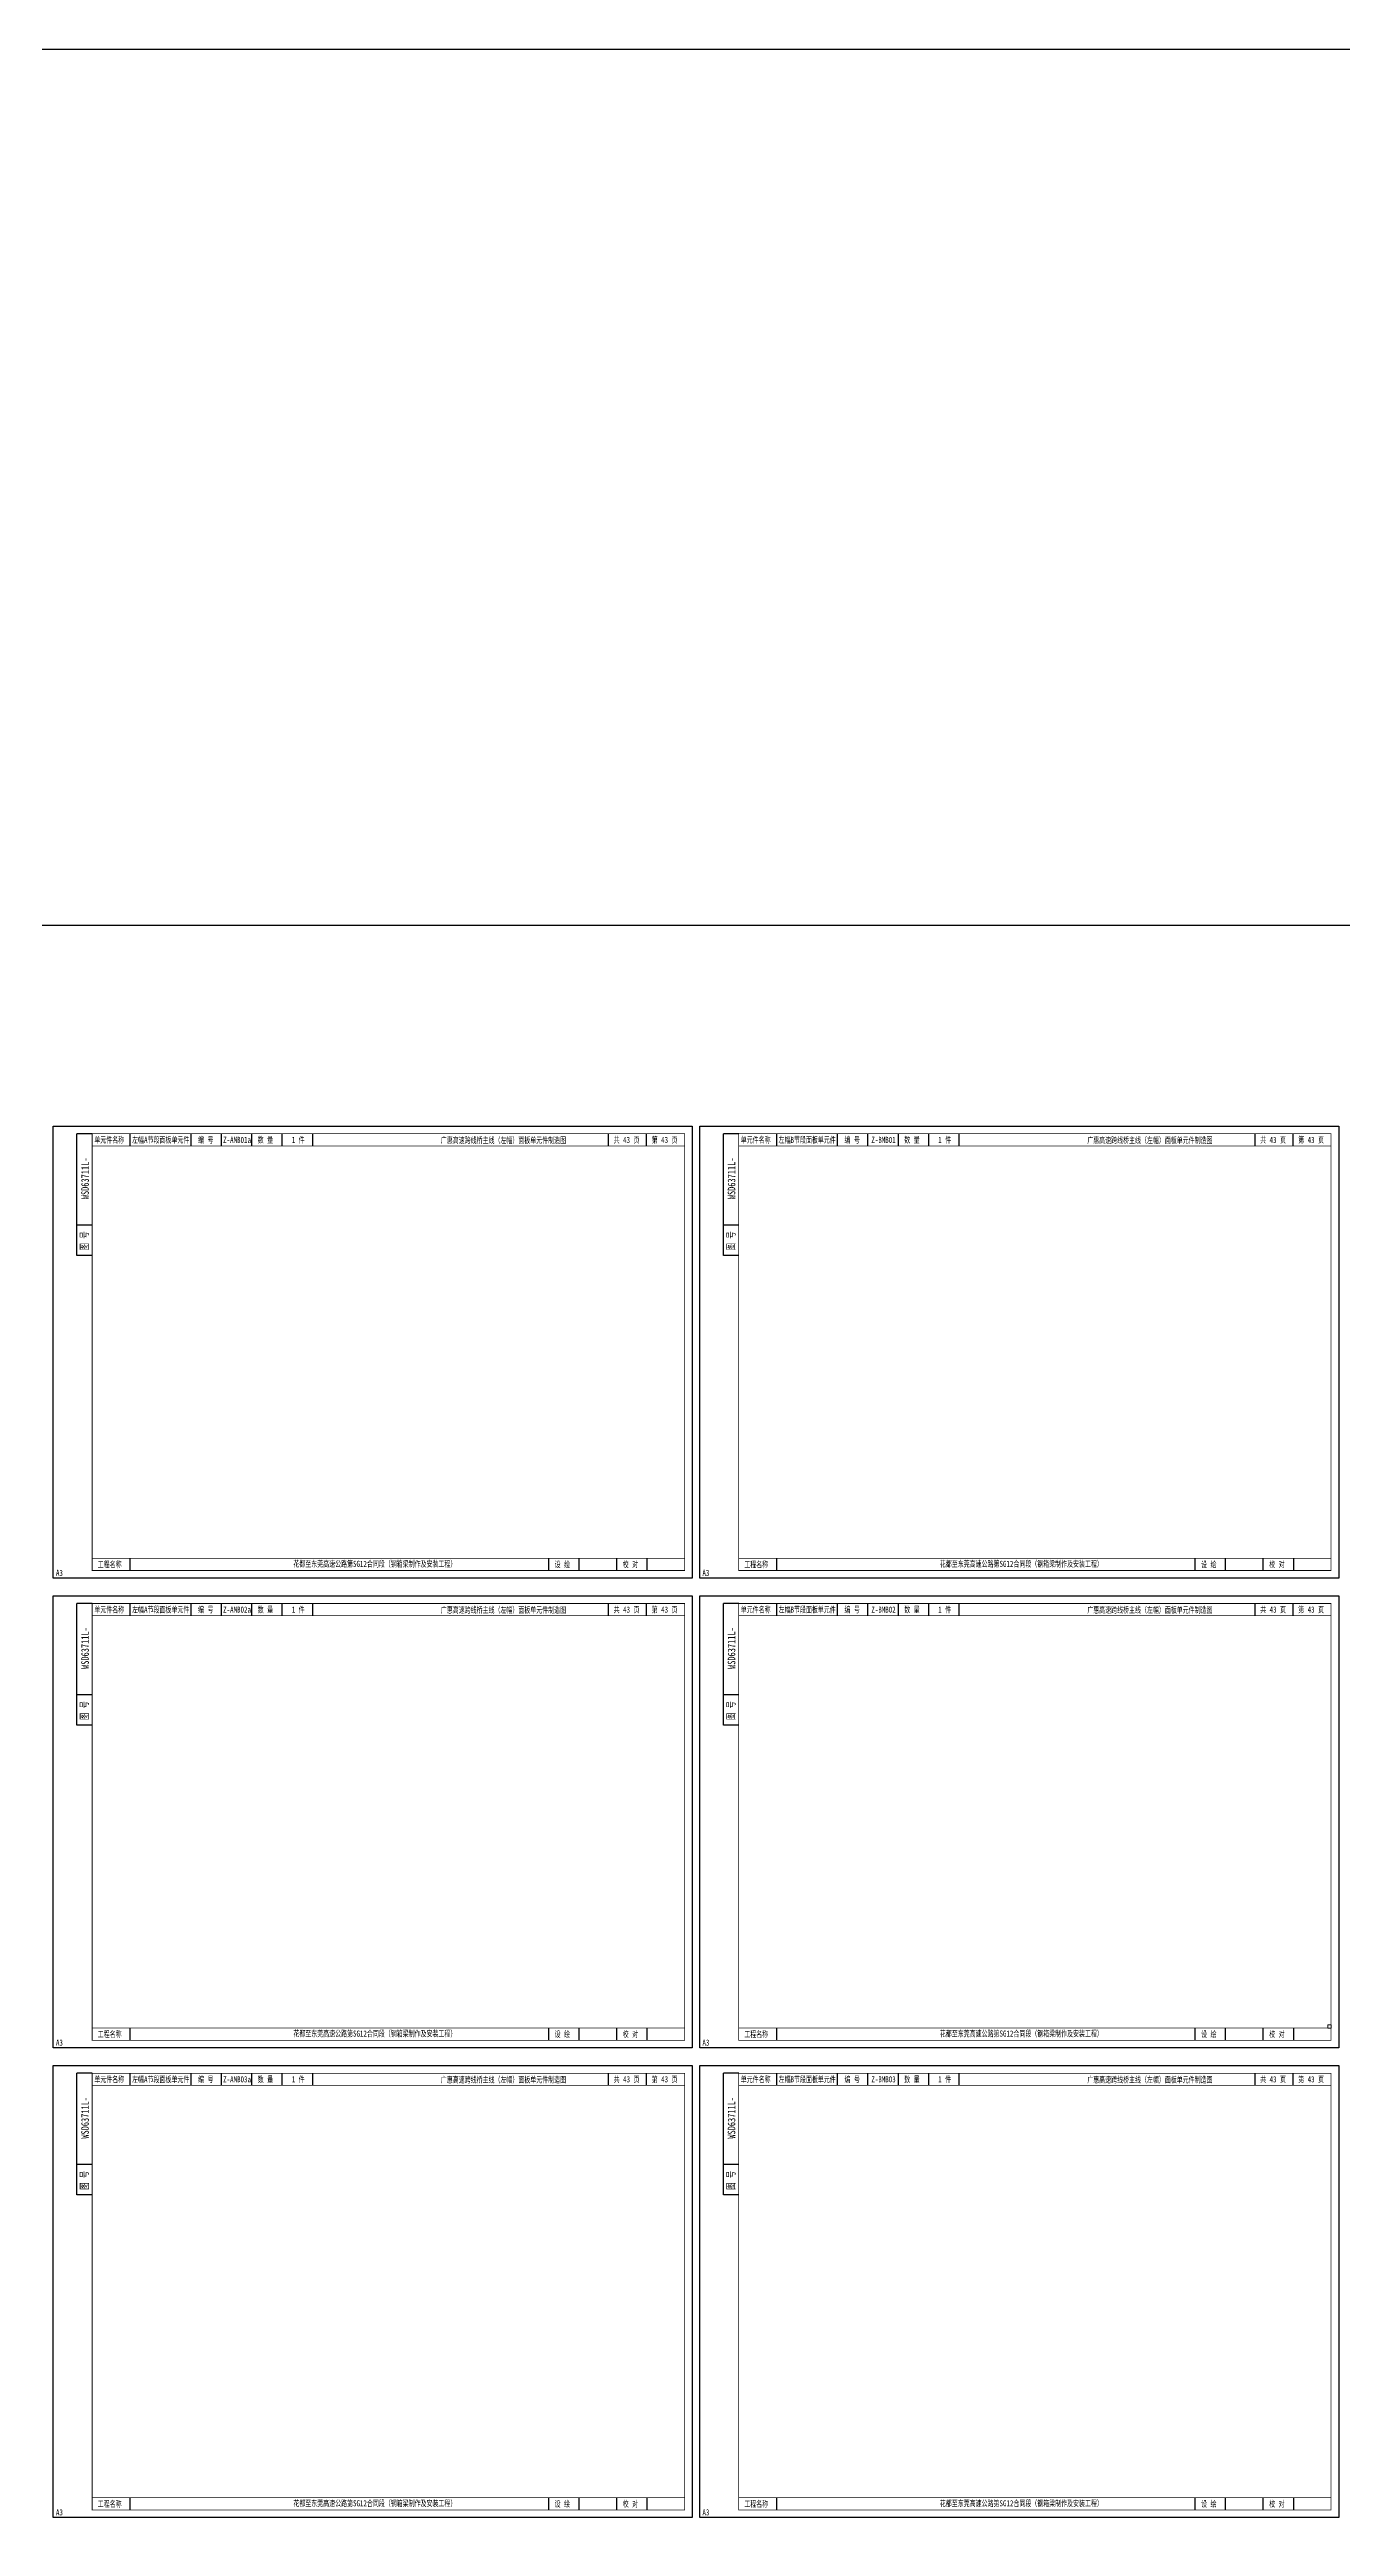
# Model space of a CAD drawing. Extents: x 1629247 to 2251351, y -601856 to -65897.
# Drawn here: x 1692801 to 1731051, y -172934 to -99691 of the extents above; entities that cross this region are included whole.
import ezdxf
from ezdxf.enums import TextEntityAlignment as Align

# ---------------------------------------------------------------- set-up
doc = ezdxf.new("R2010")
doc.units = 0
doc.header["$LTSCALE"] = 2
doc.header["$MEASUREMENT"] = 0
doc.layers.get('0').update_dxf_attribs({"linetype": 'CONTINUOUS'})
doc.layers.add('A3', color=7, linetype='CONTINUOUS')
doc.layers.add('标注层', color=3, linetype='CONTINUOUS', lineweight=13)
doc.styles.add('仿宋', font='仿宋_GB2312_1.ttf', dxfattribs={"width": 0.7})

msp = doc.modelspace()

# ---------------------------------------------------------------- linework, layer by layer
at = {"color": 7, "ltscale": 3}
for points in [[(2057050.8, -99691.1), (1629247.3, -99691.1), (1629247.3, -601856.5), (2057050.8, -601856.5)], [(1834047.6, -285588.8), (1629247.3, -285588.8), (1629247.3, -125579), (1834047.6, -125579)]]:
    msp.add_lwpolyline(points, close=True, dxfattribs=at)
at = {"layer": 'A3'}
for p, q in [((1693613.5, -135351.9), (1693613.5, -131751.9)), ((1694063.5, -131751.9), (1693613.5, -131751.9)), ((1695188.5, -132111.9), (1695188.5, -131751.9)), ((1696988.5, -132111.9), (1696988.5, -131751.9)), ((1697888.5, -132111.9), (1697888.5, -131751.9)), ((1698788.5, -132111.9), (1698788.5, -131751.9)), ((1699688.5, -132111.9), (1699688.5, -131751.9)), ((1700588.5, -132111.9), (1700588.5, -131751.9)), ((1709338.8, -132111.9), (1709338.8, -131751.9)), ((1710463.8, -132111.9), (1710463.8, -131751.9)), ((1712738.5, -135351.9), (1712738.5, -131751.9)), ((1713188.5, -131751.9), (1712738.5, -131751.9)), ((1714313.5, -132111.9), (1714313.5, -131751.9)), ((1716113.5, -132111.9), (1716113.5, -131751.9)), ((1717013.5, -132111.9), (1717013.5, -131751.9)), ((1717913.5, -132111.9), (1717913.5, -131751.9)), ((1718813.5, -132111.9), (1718813.5, -131751.9)), ((1719713.5, -132111.9), (1719713.5, -131751.9)), ((1728463.8, -132111.9), (1728463.8, -131751.9)), ((1729588.8, -132111.9), (1729588.8, -131751.9)), ((1694063.5, -134451.9), (1693613.5, -134451.9)), ((1713188.5, -134451.9), (1712738.5, -134451.9)), ((1694063.5, -135351.9), (1693613.5, -135351.9)), ((1713188.5, -135351.9), (1712738.5, -135351.9)), ((1695188.5, -144666.9), (1695188.5, -144306.9)), ((1707568, -144666.9), (1707568, -144306.9)), ((1708468, -144666.9), (1708468, -144306.9)), ((1709582.3, -144666.9), (1709582.3, -144306.9)), ((1710482.3, -144666.9), (1710482.3, -144306.9)), ((1714313.5, -144666.9), (1714313.5, -144306.9)), ((1726693, -144666.9), (1726693, -144306.9)), ((1727593, -144666.9), (1727593, -144306.9)), ((1728707.3, -144666.9), (1728707.3, -144306.9)), ((1729607.3, -144666.9), (1729607.3, -144306.9)), ((1693613.5, -149241.9), (1693613.5, -145641.9)), ((1694063.5, -145641.9), (1693613.5, -145641.9)), ((1695188.5, -146001.9), (1695188.5, -145641.9)), ((1696988.5, -146001.9), (1696988.5, -145641.9)), ((1697888.5, -146001.9), (1697888.5, -145641.9)), ((1698788.5, -146001.9), (1698788.5, -145641.9)), ((1699688.5, -146001.9), (1699688.5, -145641.9)), ((1700588.5, -146001.9), (1700588.5, -145641.9)), ((1709338.8, -146001.9), (1709338.8, -145641.9)), ((1710463.8, -146001.9), (1710463.8, -145641.9)), ((1712738.5, -149241.9), (1712738.5, -145641.9)), ((1713188.5, -145641.9), (1712738.5, -145641.9)), ((1714313.5, -146001.9), (1714313.5, -145641.9)), ((1716113.5, -146001.9), (1716113.5, -145641.9)), ((1717013.5, -146001.9), (1717013.5, -145641.9)), ((1717913.5, -146001.9), (1717913.5, -145641.9)), ((1718813.5, -146001.9), (1718813.5, -145641.9)), ((1719713.5, -146001.9), (1719713.5, -145641.9)), ((1728463.8, -146001.9), (1728463.8, -145641.9)), ((1729588.8, -146001.9), (1729588.8, -145641.9)), ((1694063.5, -148341.9), (1693613.5, -148341.9)), ((1713188.5, -148341.9), (1712738.5, -148341.9)), ((1694063.5, -149241.9), (1693613.5, -149241.9)), ((1713188.5, -149241.9), (1712738.5, -149241.9)), ((1695188.5, -158556.9), (1695188.5, -158196.9)), ((1707568, -158556.9), (1707568, -158196.9)), ((1708468, -158556.9), (1708468, -158196.9)), ((1709582.3, -158556.9), (1709582.3, -158196.9)), ((1710482.3, -158556.9), (1710482.3, -158196.9)), ((1714313.5, -158556.9), (1714313.5, -158196.9)), ((1726693, -158556.9), (1726693, -158196.9)), ((1727593, -158556.9), (1727593, -158196.9)), ((1728707.3, -158556.9), (1728707.3, -158196.9)), ((1729607.3, -158556.9), (1729607.3, -158196.9)), ((1693613.5, -163131.9), (1693613.5, -159531.9)), ((1694063.5, -159531.9), (1693613.5, -159531.9)), ((1695188.5, -159891.9), (1695188.5, -159531.9)), ((1696988.5, -159891.9), (1696988.5, -159531.9)), ((1697888.5, -159891.9), (1697888.5, -159531.9)), ((1698788.5, -159891.9), (1698788.5, -159531.9)), ((1699688.5, -159891.9), (1699688.5, -159531.9)), ((1700588.5, -159891.9), (1700588.5, -159531.9)), ((1709338.8, -159891.9), (1709338.8, -159531.9)), ((1710463.8, -159891.9), (1710463.8, -159531.9)), ((1712738.5, -163131.9), (1712738.5, -159531.9)), ((1713188.5, -159531.9), (1712738.5, -159531.9)), ((1714313.5, -159891.9), (1714313.5, -159531.9)), ((1716113.5, -159891.9), (1716113.5, -159531.9)), ((1717013.5, -159891.9), (1717013.5, -159531.9)), ((1717913.5, -159891.9), (1717913.5, -159531.9)), ((1718813.5, -159891.9), (1718813.5, -159531.9)), ((1719713.5, -159891.9), (1719713.5, -159531.9)), ((1728463.8, -159891.9), (1728463.8, -159531.9)), ((1729588.8, -159891.9), (1729588.8, -159531.9)), ((1694063.5, -162231.9), (1693613.5, -162231.9)), ((1713188.5, -162231.9), (1712738.5, -162231.9)), ((1694063.5, -163131.9), (1693613.5, -163131.9)), ((1713188.5, -163131.9), (1712738.5, -163131.9)), ((1695188.5, -172446.9), (1695188.5, -172086.9)), ((1707568, -172446.9), (1707568, -172086.9)), ((1708468, -172446.9), (1708468, -172086.9)), ((1709582.3, -172446.9), (1709582.3, -172086.9)), ((1710482.3, -172446.9), (1710482.3, -172086.9)), ((1714313.5, -172446.9), (1714313.5, -172086.9)), ((1726693, -172446.9), (1726693, -172086.9)), ((1727593, -172446.9), (1727593, -172086.9)), ((1728707.3, -172446.9), (1728707.3, -172086.9)), ((1729607.3, -172446.9), (1729607.3, -172086.9))]:
    msp.add_line(p, q, dxfattribs=at)
for points in [[(1711813.8, -131526.9), (1711813.8, -144891.9), (1692913.8, -144891.9), (1692913.8, -131526.9)], [(1730938.8, -131526.9), (1730938.8, -144891.9), (1712038.8, -144891.9), (1712038.8, -131526.9)], [(1711813.8, -145416.9), (1711813.8, -158781.9), (1692913.8, -158781.9), (1692913.8, -145416.9)], [(1730938.8, -145416.9), (1730938.8, -158781.9), (1712038.8, -158781.9), (1712038.8, -145416.9)], [(1711813.8, -159306.9), (1711813.8, -172671.9), (1692913.8, -172671.9), (1692913.8, -159306.9)], [(1730938.8, -159306.9), (1730938.8, -172671.9), (1712038.8, -172671.9), (1712038.8, -159306.9)]]:
    msp.add_lwpolyline(points, close=True, dxfattribs=at)
for points, const_width in [([(1694063.5, -131751.9), (1711588.8, -131751.9), (1711588.8, -144666.9), (1694063.5, -144666.9), (1694063.5, -131751.9)], 22.5), ([(1713188.5, -131751.9), (1730713.8, -131751.9), (1730713.8, -144666.9), (1713188.5, -144666.9), (1713188.5, -131751.9)], 22.5), ([(1694063.5, -132111.9), (1711588.8, -132111.9)], 18), ([(1713188.5, -132111.9), (1730713.8, -132111.9)], 18), ([(1694063.5, -144306.9), (1711588.8, -144306.9)], 18), ([(1713188.5, -144306.9), (1730713.8, -144306.9)], 18), ([(1694063.5, -145641.9), (1711588.8, -145641.9), (1711588.8, -158556.9), (1694063.5, -158556.9), (1694063.5, -145641.9)], 22.5), ([(1713188.5, -145641.9), (1730713.8, -145641.9), (1730713.8, -158556.9), (1713188.5, -158556.9), (1713188.5, -145641.9)], 22.5), ([(1694063.5, -146001.9), (1711588.8, -146001.9)], 18), ([(1713188.5, -146001.9), (1730713.8, -146001.9)], 18), ([(1694063.5, -158196.9), (1711588.8, -158196.9)], 18), ([(1713188.5, -158196.9), (1730713.8, -158196.9)], 18), ([(1694063.5, -159531.9), (1711588.8, -159531.9), (1711588.8, -172446.9), (1694063.5, -172446.9), (1694063.5, -159531.9)], 22.5), ([(1713188.5, -159531.9), (1730713.8, -159531.9), (1730713.8, -172446.9), (1713188.5, -172446.9), (1713188.5, -159531.9)], 22.5), ([(1694063.5, -159891.9), (1711588.8, -159891.9)], 18), ([(1713188.5, -159891.9), (1730713.8, -159891.9)], 18), ([(1694063.5, -172086.9), (1711588.8, -172086.9)], 18), ([(1713188.5, -172086.9), (1730713.8, -172086.9)], 18)]:
    msp.add_lwpolyline(points, dxfattribs=dict(at, const_width=const_width))
at = {"layer": '标注层', "color": 7}
msp.add_lwpolyline([(1730713.8, -158196.9), (1730613.8, -158196.9), (1730613.8, -158096.9), (1730713.8, -158096.9)], close=True, dxfattribs=at)

# ---------------------------------------------------------------- texts
at = {"layer": 'A3', "color": 7, "linetype": 'Continuous', "style": '仿宋', "width": 0.7}
for s, p in [('单元件名称', (1694126, -132022.1)), ('编 号', (1697194.4, -132022.1)), ('数 量', (1698960.9, -132022.1)), ('共 43 页', (1709491, -132022.1)), ('第 43 页', (1710616, -132022.1)), ('单元件名称', (1713251, -132022.1)), ('编 号', (1716319.4, -132022.1)), ('数 量', (1718085.9, -132022.1)), ('共 43 页', (1728616, -132022.1)), ('第 43 页', (1729741, -132022.1)), ('工程名称', (1694229.1, -144577.1)), ('花都至东莞高速公路第SG12合同段（钢箱梁制作及安装工程）', (1700015.2, -144559.4)), ('设 绘', (1707743.5, -144577.1)), ('校 对', (1709757.8, -144577.1)), ('工程名称', (1713354.1, -144577.1)), ('花都至东莞高速公路第SG12合同段（钢箱梁制作及安装工程）', (1719140.2, -144559.4)), ('设 绘', (1726868.5, -144577.1)), ('校 对', (1728882.8, -144577.1)), ('单元件名称', (1694126, -145912.1)), ('编 号', (1697194.4, -145912.1)), ('数 量', (1698960.9, -145912.1)), ('共 43 页', (1709491, -145912.1)), ('第 43 页', (1710616, -145912.1)), ('单元件名称', (1713251, -145912.1)), ('编 号', (1716319.4, -145912.1)), ('数 量', (1718085.9, -145912.1)), ('共 43 页', (1728616, -145912.1)), ('第 43 页', (1729741, -145912.1)), ('工程名称', (1694229.1, -158467.1)), ('花都至东莞高速公路第SG12合同段（钢箱梁制作及安装工程）', (1700015.2, -158449.4)), ('设 绘', (1707743.5, -158467.1)), ('校 对', (1709757.8, -158467.1)), ('工程名称', (1713354.1, -158467.1)), ('花都至东莞高速公路第SG12合同段（钢箱梁制作及安装工程）', (1719140.2, -158449.4)), ('设 绘', (1726868.5, -158467.1)), ('校 对', (1728882.8, -158467.1)), ('单元件名称', (1694126, -159802.1)), ('编 号', (1697194.4, -159802.1)), ('数 量', (1698960.9, -159802.1)), ('共 43 页', (1709491, -159802.1)), ('第 43 页', (1710616, -159802.1)), ('单元件名称', (1713251, -159802.1)), ('编 号', (1716319.4, -159802.1)), ('数 量', (1718085.9, -159802.1)), ('共 43 页', (1728616, -159802.1)), ('第 43 页', (1729741, -159802.1)), ('工程名称', (1694229.1, -172357.1)), ('花都至东莞高速公路第SG12合同段（钢箱梁制作及安装工程）', (1700015.2, -172339.4)), ('设 绘', (1707743.5, -172357.1)), ('校 对', (1709757.8, -172357.1)), ('工程名称', (1713354.1, -172357.1)), ('花都至东莞高速公路第SG12合同段（钢箱梁制作及安装工程）', (1719140.2, -172339.4)), ('设 绘', (1726868.5, -172357.1)), ('校 对', (1728882.8, -172357.1))]:
    msp.add_text(s, height=180, dxfattribs=at).set_placement(p)
at = {"layer": 'A3', "color": 6, "linetype": 'Continuous', "style": '仿宋', "width": 0.7}
for s, p in [('左幅A节段面板单元件', (1696090.6, -132022.1)), ('1 件', (1700158.3, -132022.1)), ('左幅B节段面板单元件', (1715215.6, -132022.1)), ('1 件', (1719283.3, -132022.1)), ('Z-AMB01a', (1698349.1, -132022.1)), ('Z-BMB01', (1717474.1, -132022.1)), ('左幅A节段面板单元件', (1696090.6, -145912.1)), ('Z-AMB02a', (1698349.1, -145912.1)), ('1 件', (1700158.3, -145912.1)), ('左幅B节段面板单元件', (1715215.6, -145912.1)), ('Z-BMB02', (1717474.1, -145912.1)), ('1 件', (1719283.3, -145912.1)), ('左幅A节段面板单元件', (1696090.6, -159802.1)), ('Z-AMB03a', (1698349.1, -159802.1)), ('1 件', (1700158.3, -159802.1)), ('左幅B节段面板单元件', (1715215.6, -159802.1)), ('Z-BMB03', (1717474.1, -159802.1)), ('1 件', (1719283.3, -159802.1))]:
    msp.add_text(s, height=180, dxfattribs=at).set_placement(p, align=Align.CENTER)
for p in [(1704377.4, -132032.7), (1723502.4, -132032.7), (1704377.4, -145922.7), (1723502.4, -145922.7), (1704377.4, -159812.7), (1723502.4, -159812.7)]:
    msp.add_text('广惠高速跨线桥主线（左幅）面板单元件制造图', height=180, dxfattribs=at).set_placement(p)
at = {"layer": 'A3', "color": 7, "linetype": 'Continuous', "style": '仿宋', "width": 0.7}
for p in [(1693964.2, -133070.6), (1713089.2, -133070.6), (1693964.2, -146960.6), (1713089.2, -146960.6), (1693964.2, -160850.6), (1713089.2, -160850.6)]:
    msp.add_text('WSD63711L-', height=225, rotation=90, dxfattribs=at).set_placement(p, align=Align.CENTER)
for p in [(1693947.9, -135200.8), (1713072.9, -135200.8), (1693947.9, -149090.8), (1713072.9, -149090.8), (1693947.9, -162980.8), (1713072.9, -162980.8)]:
    msp.add_text('图 号', height=225, rotation=90, dxfattribs=at).set_placement(p)
for p in [(1693094.3, -144826.6), (1712219.3, -144826.6), (1693094.3, -158716.6), (1712219.3, -158716.6), (1693094.3, -172606.6), (1712219.3, -172606.6)]:
    msp.add_text('A3', height=180, dxfattribs=at).set_placement(p, align=Align.CENTER)

doc.saveas('drawing.dxf')
